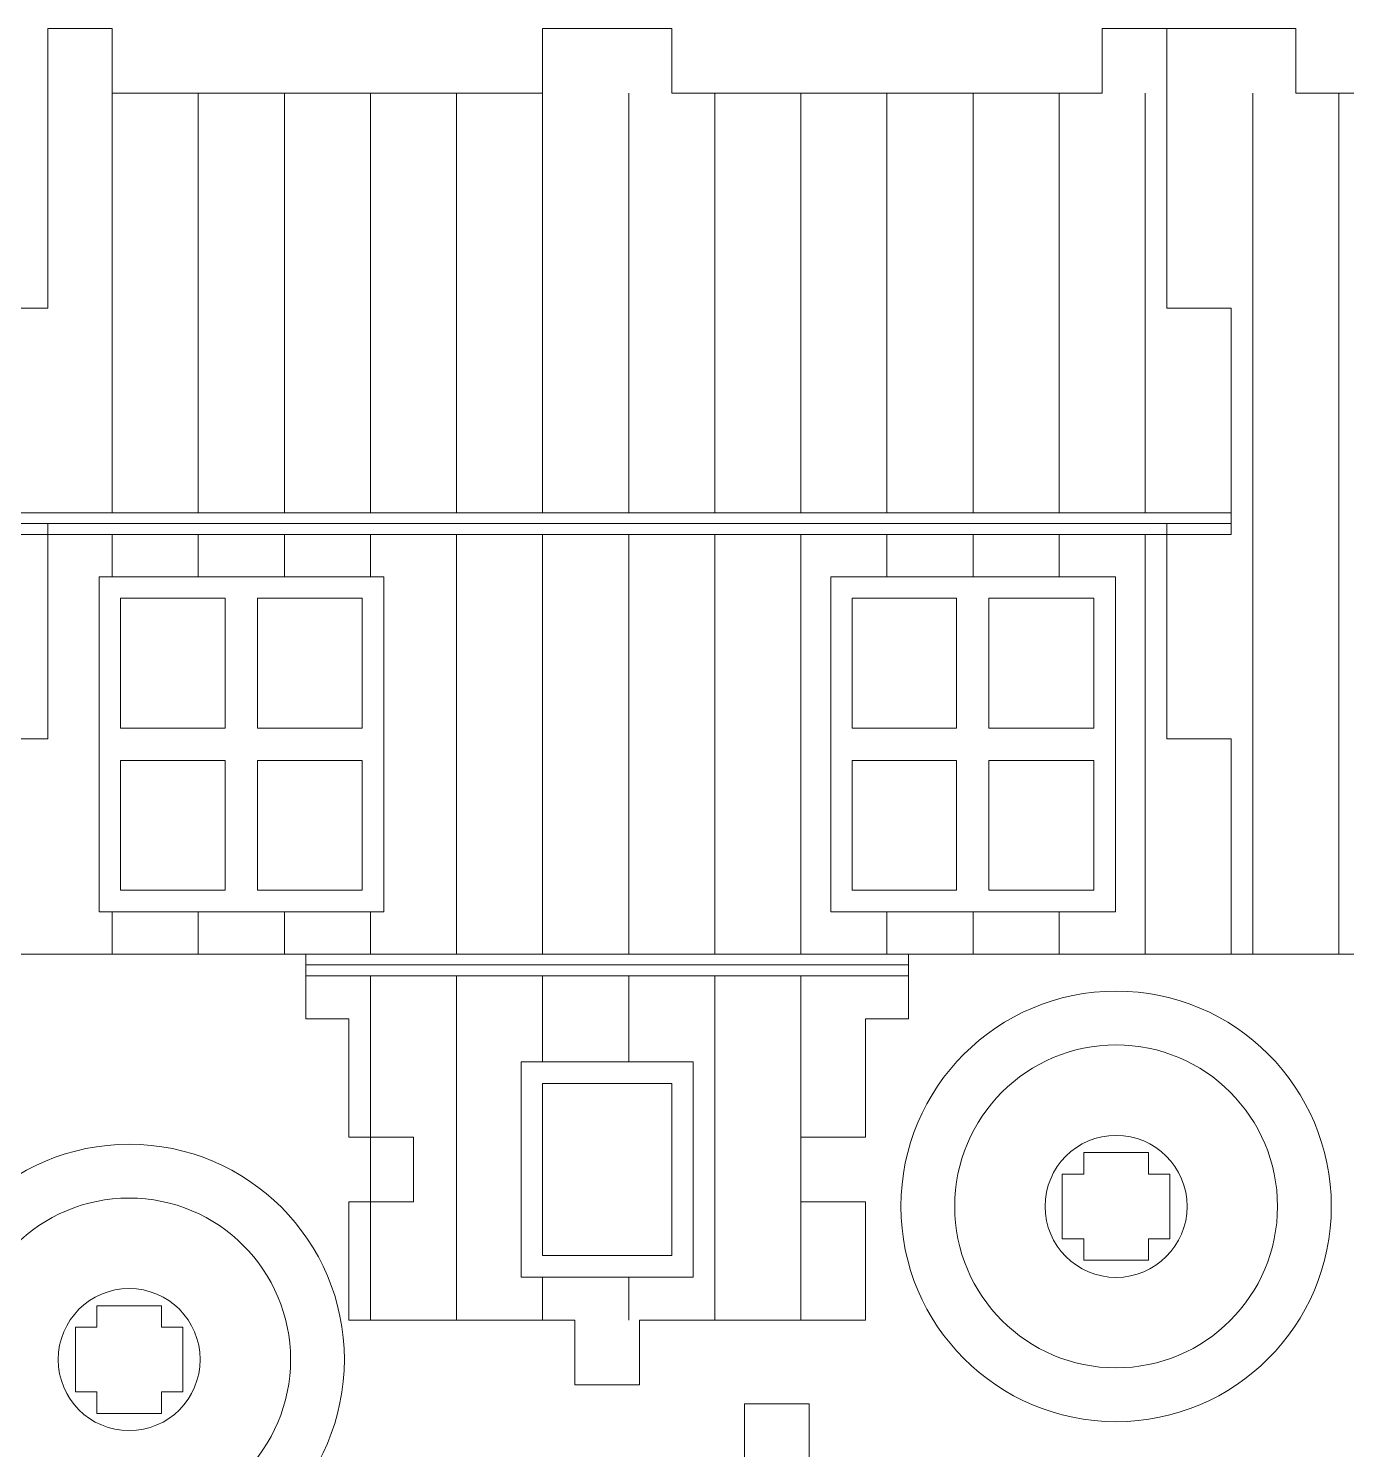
# Model space of a CAD drawing. Header units: millimetres. Extents: x -150 to 142, y -93 to 100.
# Drawn here: x -8.8 to 52.5, y 32 to 98 of the extents above; entities that cross this region are included whole.
import ezdxf

# ---------------------------------------------------------------- set-up
doc = ezdxf.new("R2010")
doc.units = ezdxf.units.MM
doc.header["$MEASUREMENT"] = 0
doc.layers.add('cut', color=7, linetype='Continuous')
doc.layers.add('cut light', color=7, linetype='Continuous')

msp = doc.modelspace()

# ---------------------------------------------------------------- linework, layer by layer
at = {"layer": 'cut', "lineweight": 0}
for centre in [(41.771, 43.3089), (-4.0901, 36.195)]:
    msp.add_ellipse(centre, major_axis=(0, 10), ratio=1, dxfattribs=at)
for points, knots in [([(19.624, 38.0239), (19.624, 38.0239), (19.624, 35.0239), (19.624, 35.0239), (19.624, 35.0239), (19.624, 35.0239), (16.624, 35.0239), (16.624, 35.0239), (16.624, 35.0239), (16.624, 35.0239), (16.624, 38.0239), (16.624, 38.0239), (16.624, 38.0239), (16.624, 38.0239), (6.1241, 38.0239), (6.1241, 38.0239), (6.1241, 38.0239), (6.1241, 38.0239), (6.1241, 43.5238), (6.1241, 43.5238), (6.1241, 43.5238), (6.1241, 43.5238), (9.1241, 43.5238), (9.1241, 43.5238), (9.1241, 43.5238), (9.1241, 43.5238), (9.1241, 46.5238), (9.1241, 46.5238), (9.1241, 46.5238), (9.1241, 46.5238), (6.1241, 46.5238), (6.1241, 46.5238), (6.1241, 46.5238), (6.1241, 46.5238), (6.1241, 52.0239), (6.1241, 52.0239), (6.1241, 52.0239), (6.1241, 52.0239), (4.1241, 52.0239), (4.1241, 52.0239), (4.1241, 52.0239), (4.1241, 52.0239), (4.1241, 55.0239), (4.1241, 55.0239), (4.1241, 55.0239), (4.1241, 55.0239), (-10.8759, 55.0239), (-10.8759, 55.0239), (-10.8759, 55.0239), (-10.8759, 55.0239), (-10.8759, 65.0239), (-10.8759, 65.0239), (-10.8759, 65.0239), (-10.8759, 65.0239), (-7.8759, 65.0239), (-7.8759, 65.0239), (-7.8759, 65.0239), (-7.8759, 65.0239), (-7.8759, 75.0239), (-7.8759, 75.0239), (-7.8759, 75.0239), (-7.8759, 75.0239), (-10.8759, 75.0239), (-10.8759, 75.0239), (-10.8759, 75.0239), (-10.8759, 75.0239), (-10.8759, 85.0239), (-10.8759, 85.0239), (-10.8759, 85.0239), (-10.8759, 85.0239), (-7.8759, 85.0239), (-7.8759, 85.0239), (-7.8759, 85.0239), (-7.8759, 85.0239), (-7.8759, 95.0239), (-7.8759, 95.0239), (-7.8759, 95.0239), (-7.8759, 95.0239), (-7.8759, 95.0239), (-7.8759, 95.0239), (-7.8759, 95.0239), (-7.8759, 95.0239), (-7.8759, 98.0239), (-7.8759, 98.0239), (-7.8759, 98.0239), (-7.8759, 98.0239), (-4.8759, 98.0239), (-4.8759, 98.0239), (-4.8759, 98.0239), (-4.8759, 98.0239), (-4.8759, 95.0239), (-4.8759, 95.0239), (-4.8759, 95.0239), (-4.8759, 95.0239), (-1.8759, 95.0239), (-1.8759, 95.0239), (-1.8759, 95.0239), (-1.8759, 95.0239), (15.1241, 95.0239), (15.1241, 95.0239), (15.1241, 95.0239), (15.1241, 95.0239), (15.1241, 98.0239), (15.1241, 98.0239), (15.1241, 98.0239), (15.1241, 98.0239), (21.1241, 98.0239), (21.1241, 98.0239), (21.1241, 98.0239), (21.1241, 98.0239), (21.1241, 95.0239), (21.1241, 95.0239), (21.1241, 95.0239), (21.1241, 95.0239), (38.1241, 95.0239), (38.1241, 95.0239), (38.1241, 95.0239), (38.1241, 95.0239), (41.1241, 95.0239), (41.1241, 95.0239), (41.1241, 95.0239), (41.1241, 95.0239), (41.1241, 98.0239), (41.1241, 98.0239), (41.1241, 98.0239), (41.1241, 98.0239), (44.1241, 98.0239), (44.1241, 98.0239), (44.1241, 98.0239), (44.1241, 98.0239), (44.1241, 95.0239), (44.1241, 95.0239), (44.1241, 95.0239), (44.1241, 95.0239), (44.1241, 95.0239), (44.1241, 95.0239), (44.1241, 95.0239), (44.1241, 95.0239), (44.1241, 85.0239), (44.1241, 85.0239), (44.1241, 85.0239), (44.1241, 85.0239), (47.1241, 85.0239), (47.1241, 85.0239), (47.1241, 85.0239), (47.1241, 85.0239), (47.1241, 75.0239), (47.1241, 75.0239), (47.1241, 75.0239), (47.1241, 75.0239), (44.1241, 75.0239), (44.1241, 75.0239), (44.1241, 75.0239), (44.1241, 75.0239), (44.1241, 65.0239), (44.1241, 65.0239), (44.1241, 65.0239), (44.1241, 65.0239), (47.1241, 65.0239), (47.1241, 65.0239), (47.1241, 65.0239), (47.1241, 65.0239), (47.1241, 55.0239), (47.1241, 55.0239), (47.1241, 55.0239), (47.1241, 55.0239), (32.1241, 55.0239), (32.1241, 55.0239), (32.1241, 55.0239), (32.1241, 55.0239), (32.1241, 52.0239), (32.1241, 52.0239), (32.1241, 52.0239), (32.1241, 52.0239), (30.1241, 52.0239), (30.1241, 52.0239), (30.1241, 52.0239), (30.1241, 52.0239), (30.1241, 46.5238), (30.1241, 46.5238), (30.1241, 46.5238), (30.1241, 46.5238), (27.1241, 46.5238), (27.1241, 46.5238), (27.1241, 46.5238), (27.1241, 46.5238), (27.1241, 43.5238), (27.1241, 43.5238), (27.1241, 43.5238), (27.1241, 43.5238), (30.1241, 43.5238), (30.1241, 43.5238), (30.1241, 43.5238), (30.1241, 43.5238), (30.1241, 38.0239), (30.1241, 38.0239), (30.1241, 38.0239), (30.1241, 38.0239), (19.624, 38.0239), (19.624, 38.0239)], [0, 0, 0, 0, 0.0196078, 0.0196078, 0.0196078, 0.0196078, 0.0392157, 0.0392157, 0.0392157, 0.0392157, 0.0588235, 0.0588235, 0.0588235, 0.0588235, 0.0784314, 0.0784314, 0.0784314, 0.0784314, 0.0980392, 0.0980392, 0.0980392, 0.0980392, 0.1176471, 0.1176471, 0.1176471, 0.1176471, 0.1372549, 0.1372549, 0.1372549, 0.1372549, 0.1568627, 0.1568627, 0.1568627, 0.1568627, 0.1764706, 0.1764706, 0.1764706, 0.1764706, 0.1960784, 0.1960784, 0.1960784, 0.1960784, 0.2156863, 0.2156863, 0.2156863, 0.2156863, 0.2352941, 0.2352941, 0.2352941, 0.2352941, 0.254902, 0.254902, 0.254902, 0.254902, 0.2745098, 0.2745098, 0.2745098, 0.2745098, 0.2941176, 0.2941176, 0.2941176, 0.2941176, 0.3137255, 0.3137255, 0.3137255, 0.3137255, 0.3333333, 0.3333333, 0.3333333, 0.3333333, 0.3529412, 0.3529412, 0.3529412, 0.3529412, 0.372549, 0.372549, 0.372549, 0.372549, 0.3921569, 0.3921569, 0.3921569, 0.3921569, 0.4117647, 0.4117647, 0.4117647, 0.4117647, 0.4313725, 0.4313725, 0.4313725, 0.4313725, 0.4509804, 0.4509804, 0.4509804, 0.4509804, 0.4705882, 0.4705882, 0.4705882, 0.4705882, 0.4901961, 0.4901961, 0.4901961, 0.4901961, 0.5098039, 0.5098039, 0.5098039, 0.5098039, 0.5294118, 0.5294118, 0.5294118, 0.5294118, 0.5490196, 0.5490196, 0.5490196, 0.5490196, 0.5686275, 0.5686275, 0.5686275, 0.5686275, 0.5882353, 0.5882353, 0.5882353, 0.5882353, 0.6078431, 0.6078431, 0.6078431, 0.6078431, 0.627451, 0.627451, 0.627451, 0.627451, 0.6470588, 0.6470588, 0.6470588, 0.6470588, 0.6666667, 0.6666667, 0.6666667, 0.6666667, 0.6862745, 0.6862745, 0.6862745, 0.6862745, 0.7058824, 0.7058824, 0.7058824, 0.7058824, 0.7254902, 0.7254902, 0.7254902, 0.7254902, 0.745098, 0.745098, 0.745098, 0.745098, 0.7647059, 0.7647059, 0.7647059, 0.7647059, 0.7843137, 0.7843137, 0.7843137, 0.7843137, 0.8039216, 0.8039216, 0.8039216, 0.8039216, 0.8235294, 0.8235294, 0.8235294, 0.8235294, 0.8431373, 0.8431373, 0.8431373, 0.8431373, 0.8627451, 0.8627451, 0.8627451, 0.8627451, 0.8823529, 0.8823529, 0.8823529, 0.8823529, 0.9019608, 0.9019608, 0.9019608, 0.9019608, 0.9215686, 0.9215686, 0.9215686, 0.9215686, 0.9411765, 0.9411765, 0.9411765, 0.9411765, 0.9607843, 0.9607843, 0.9607843, 0.9607843, 1, 1, 1, 1]), ([(44.1241, 95.0239), (44.1241, 95.0239), (44.1241, 98.0239), (44.1241, 98.0239), (44.1241, 98.0239), (44.1241, 98.0239), (50.1241, 98.0239), (50.1241, 98.0239), (50.1241, 98.0239), (50.1241, 98.0239), (50.1241, 95.0239), (50.1241, 95.0239), (50.1241, 95.0239), (50.1241, 95.0239), (78.1241, 95.0239), (78.1241, 95.0239), (78.1241, 95.0239), (78.1241, 95.0239), (78.1241, 98.0239), (78.1241, 98.0239), (78.1241, 98.0239), (78.1241, 98.0239), (84.1241, 98.0239), (84.1241, 98.0239), (84.1241, 98.0239), (84.1241, 98.0239), (84.1241, 95.0239), (84.1241, 95.0239), (84.1241, 95.0239), (84.1241, 95.0239), (84.1241, 85.0239), (84.1241, 85.0239), (84.1241, 85.0239), (84.1241, 85.0239), (81.1241, 85.0239), (81.1241, 85.0239), (81.1241, 85.0239), (81.1241, 85.0239), (81.1241, 75.0239), (81.1241, 75.0239), (81.1241, 75.0239), (81.1241, 75.0239), (84.1241, 75.0239), (84.1241, 75.0239), (84.1241, 75.0239), (84.1241, 75.0239), (84.1241, 65.0239), (84.1241, 65.0239), (84.1241, 65.0239), (84.1241, 65.0239), (81.1241, 65.0239), (81.1241, 65.0239), (81.1241, 65.0239), (81.1241, 65.0239), (81.1241, 55.0239), (81.1241, 55.0239), (81.1241, 55.0239), (81.1241, 55.0239), (47.1241, 55.0239), (47.1241, 55.0239), (47.1241, 55.0239), (47.1241, 55.0239), (47.1241, 65.0239), (47.1241, 65.0239), (47.1241, 65.0239), (47.1241, 65.0239), (44.1241, 65.0239), (44.1241, 65.0239), (44.1241, 65.0239), (44.1241, 65.0239), (44.1241, 75.0239), (44.1241, 75.0239), (44.1241, 75.0239), (44.1241, 75.0239), (47.1241, 75.0239), (47.1241, 75.0239), (47.1241, 75.0239), (47.1241, 75.0239), (47.1241, 85.0239), (47.1241, 85.0239), (47.1241, 85.0239), (47.1241, 85.0239), (44.1241, 85.0239), (44.1241, 85.0239), (44.1241, 85.0239), (44.1241, 85.0239), (44.1241, 95.0239), (44.1241, 95.0239)], [0, 0, 0, 0, 0.0434783, 0.0434783, 0.0434783, 0.0434783, 0.0869565, 0.0869565, 0.0869565, 0.0869565, 0.1304348, 0.1304348, 0.1304348, 0.1304348, 0.173913, 0.173913, 0.173913, 0.173913, 0.2173913, 0.2173913, 0.2173913, 0.2173913, 0.2608696, 0.2608696, 0.2608696, 0.2608696, 0.3043478, 0.3043478, 0.3043478, 0.3043478, 0.3478261, 0.3478261, 0.3478261, 0.3478261, 0.3913043, 0.3913043, 0.3913043, 0.3913043, 0.4347826, 0.4347826, 0.4347826, 0.4347826, 0.4782609, 0.4782609, 0.4782609, 0.4782609, 0.5217391, 0.5217391, 0.5217391, 0.5217391, 0.5652174, 0.5652174, 0.5652174, 0.5652174, 0.6086957, 0.6086957, 0.6086957, 0.6086957, 0.6521739, 0.6521739, 0.6521739, 0.6521739, 0.6956522, 0.6956522, 0.6956522, 0.6956522, 0.7391304, 0.7391304, 0.7391304, 0.7391304, 0.7826087, 0.7826087, 0.7826087, 0.7826087, 0.826087, 0.826087, 0.826087, 0.826087, 0.8695652, 0.8695652, 0.8695652, 0.8695652, 0.9130435, 0.9130435, 0.9130435, 0.9130435, 1, 1, 1, 1]), ([(-4.4904, 65.5239), (-4.4904, 65.5239), (-4.4904, 71.5524), (-4.4904, 71.5524), (-4.4904, 71.5524), (-4.4904, 71.5524), (0.3741, 71.5524), (0.3741, 71.5524), (0.3741, 71.5524), (0.3741, 71.5524), (0.3741, 65.5239), (0.3741, 65.5239), (0.3741, 65.5239), (0.3741, 65.5239), (-4.4904, 65.5239), (-4.4904, 65.5239)], [0, 0, 0, 0, 0.2, 0.2, 0.2, 0.2, 0.4, 0.4, 0.4, 0.4, 0.6, 0.6, 0.6, 0.6, 1, 1, 1, 1]), ([(1.8741, 65.5239), (1.8741, 65.5239), (1.8741, 71.5524), (1.8741, 71.5524), (1.8741, 71.5524), (1.8741, 71.5524), (6.7386, 71.5524), (6.7386, 71.5524), (6.7386, 71.5524), (6.7386, 71.5524), (6.7386, 65.5239), (6.7386, 65.5239), (6.7386, 65.5239), (6.7386, 65.5239), (1.8741, 65.5239), (1.8741, 65.5239)], [0, 0, 0, 0, 0.2, 0.2, 0.2, 0.2, 0.4, 0.4, 0.4, 0.4, 0.6, 0.6, 0.6, 0.6, 1, 1, 1, 1]), ([(29.5096, 65.5239), (29.5096, 65.5239), (29.5096, 71.5524), (29.5096, 71.5524), (29.5096, 71.5524), (29.5096, 71.5524), (34.3601, 71.5524), (34.3601, 71.5524), (34.3601, 71.5524), (34.3601, 71.5524), (34.3601, 65.5239), (34.3601, 65.5239), (34.3601, 65.5239), (34.3601, 65.5239), (29.5096, 65.5239), (29.5096, 65.5239)], [0, 0, 0, 0, 0.2, 0.2, 0.2, 0.2, 0.4, 0.4, 0.4, 0.4, 0.6, 0.6, 0.6, 0.6, 1, 1, 1, 1]), ([(35.8601, 65.5239), (35.8601, 65.5239), (35.8601, 71.5524), (35.8601, 71.5524), (35.8601, 71.5524), (35.8601, 71.5524), (40.7386, 71.5524), (40.7386, 71.5524), (40.7386, 71.5524), (40.7386, 71.5524), (40.7386, 65.5239), (40.7386, 65.5239), (40.7386, 65.5239), (40.7386, 65.5239), (35.8601, 65.5239), (35.8601, 65.5239)], [0, 0, 0, 0, 0.2, 0.2, 0.2, 0.2, 0.4, 0.4, 0.4, 0.4, 0.6, 0.6, 0.6, 0.6, 1, 1, 1, 1]), ([(0.3741, 57.9954), (0.3741, 57.9954), (-4.4904, 57.9954), (-4.4904, 57.9954), (-4.4904, 57.9954), (-4.4904, 57.9954), (-4.4904, 64.0239), (-4.4904, 64.0239), (-4.4904, 64.0239), (-4.4904, 64.0239), (0.3741, 64.0239), (0.3741, 64.0239), (0.3741, 64.0239), (0.3741, 64.0239), (0.3741, 57.9954), (0.3741, 57.9954)], [0, 0, 0, 0, 0.2, 0.2, 0.2, 0.2, 0.4, 0.4, 0.4, 0.4, 0.6, 0.6, 0.6, 0.6, 1, 1, 1, 1]), ([(6.7386, 57.9954), (6.7386, 57.9954), (1.8741, 57.9954), (1.8741, 57.9954), (1.8741, 57.9954), (1.8741, 57.9954), (1.8741, 64.0239), (1.8741, 64.0239), (1.8741, 64.0239), (1.8741, 64.0239), (6.7386, 64.0239), (6.7386, 64.0239), (6.7386, 64.0239), (6.7386, 64.0239), (6.7386, 57.9954), (6.7386, 57.9954)], [0, 0, 0, 0, 0.2, 0.2, 0.2, 0.2, 0.4, 0.4, 0.4, 0.4, 0.6, 0.6, 0.6, 0.6, 1, 1, 1, 1]), ([(34.3601, 57.9954), (34.3601, 57.9954), (29.5096, 57.9954), (29.5096, 57.9954), (29.5096, 57.9954), (29.5096, 57.9954), (29.5096, 64.0239), (29.5096, 64.0239), (29.5096, 64.0239), (29.5096, 64.0239), (34.3601, 64.0239), (34.3601, 64.0239), (34.3601, 64.0239), (34.3601, 64.0239), (34.3601, 57.9954), (34.3601, 57.9954)], [0, 0, 0, 0, 0.2, 0.2, 0.2, 0.2, 0.4, 0.4, 0.4, 0.4, 0.6, 0.6, 0.6, 0.6, 1, 1, 1, 1]), ([(40.7386, 57.9954), (40.7386, 57.9954), (35.8601, 57.9954), (35.8601, 57.9954), (35.8601, 57.9954), (35.8601, 57.9954), (35.8601, 64.0239), (35.8601, 64.0239), (35.8601, 64.0239), (35.8601, 64.0239), (40.7386, 64.0239), (40.7386, 64.0239), (40.7386, 64.0239), (40.7386, 64.0239), (40.7386, 57.9954), (40.7386, 57.9954)], [0, 0, 0, 0, 0.2, 0.2, 0.2, 0.2, 0.4, 0.4, 0.4, 0.4, 0.6, 0.6, 0.6, 0.6, 1, 1, 1, 1]), ([(21.1241, 41.0238), (21.1241, 41.0238), (15.1242, 41.0238), (15.1242, 41.0238), (15.1242, 41.0238), (15.1242, 41.0238), (15.1242, 49.0238), (15.1242, 49.0238), (15.1242, 49.0238), (15.1242, 49.0238), (21.1241, 49.0238), (21.1241, 49.0238), (21.1241, 49.0238), (21.1241, 49.0238), (21.1241, 41.0238), (21.1241, 41.0238)], [0, 0, 0, 0, 0.2, 0.2, 0.2, 0.2, 0.4, 0.4, 0.4, 0.4, 0.6, 0.6, 0.6, 0.6, 1, 1, 1, 1]), ([(40.271, 45.8089), (40.271, 45.8089), (43.271, 45.8089), (43.271, 45.8089), (43.271, 45.8089), (43.271, 45.8089), (43.271, 44.8089), (43.271, 44.8089), (43.271, 44.8089), (43.271, 44.8089), (44.271, 44.8089), (44.271, 44.8089), (44.271, 44.8089), (44.271, 44.8089), (44.271, 41.8089), (44.271, 41.8089), (44.271, 41.8089), (44.271, 41.8089), (43.271, 41.8089), (43.271, 41.8089), (43.271, 41.8089), (43.271, 41.8089), (43.271, 40.8089), (43.271, 40.8089), (43.271, 40.8089), (43.271, 40.8089), (40.271, 40.8089), (40.271, 40.8089), (40.271, 40.8089), (40.271, 40.8089), (40.271, 41.8089), (40.271, 41.8089), (40.271, 41.8089), (40.271, 41.8089), (39.271, 41.8089), (39.271, 41.8089), (39.271, 41.8089), (39.271, 41.8089), (39.271, 44.8089), (39.271, 44.8089), (39.271, 44.8089), (39.271, 44.8089), (40.271, 44.8089), (40.271, 44.8089), (40.271, 44.8089), (40.271, 44.8089), (40.271, 45.8089), (40.271, 45.8089)], [0, 0, 0, 0, 0.0769231, 0.0769231, 0.0769231, 0.0769231, 0.1538462, 0.1538462, 0.1538462, 0.1538462, 0.2307692, 0.2307692, 0.2307692, 0.2307692, 0.3076923, 0.3076923, 0.3076923, 0.3076923, 0.3846154, 0.3846154, 0.3846154, 0.3846154, 0.4615385, 0.4615385, 0.4615385, 0.4615385, 0.5384615, 0.5384615, 0.5384615, 0.5384615, 0.6153846, 0.6153846, 0.6153846, 0.6153846, 0.6923077, 0.6923077, 0.6923077, 0.6923077, 0.7692308, 0.7692308, 0.7692308, 0.7692308, 0.8461538, 0.8461538, 0.8461538, 0.8461538, 1, 1, 1, 1]), ([(-5.5901, 38.695), (-5.5901, 38.695), (-2.5901, 38.695), (-2.5901, 38.695), (-2.5901, 38.695), (-2.5901, 38.695), (-2.5901, 37.695), (-2.5901, 37.695), (-2.5901, 37.695), (-2.5901, 37.695), (-1.5901, 37.695), (-1.5901, 37.695), (-1.5901, 37.695), (-1.5901, 37.695), (-1.5901, 34.695), (-1.5901, 34.695), (-1.5901, 34.695), (-1.5901, 34.695), (-2.5901, 34.695), (-2.5901, 34.695), (-2.5901, 34.695), (-2.5901, 34.695), (-2.5901, 33.695), (-2.5901, 33.695), (-2.5901, 33.695), (-2.5901, 33.695), (-5.5901, 33.695), (-5.5901, 33.695), (-5.5901, 33.695), (-5.5901, 33.695), (-5.5901, 34.695), (-5.5901, 34.695), (-5.5901, 34.695), (-5.5901, 34.695), (-6.5901, 34.695), (-6.5901, 34.695), (-6.5901, 34.695), (-6.5901, 34.695), (-6.5901, 37.695), (-6.5901, 37.695), (-6.5901, 37.695), (-6.5901, 37.695), (-5.5901, 37.695), (-5.5901, 37.695), (-5.5901, 37.695), (-5.5901, 37.695), (-5.5901, 38.695), (-5.5901, 38.695)], [0, 0, 0, 0, 0.0769231, 0.0769231, 0.0769231, 0.0769231, 0.1538462, 0.1538462, 0.1538462, 0.1538462, 0.2307692, 0.2307692, 0.2307692, 0.2307692, 0.3076923, 0.3076923, 0.3076923, 0.3076923, 0.3846154, 0.3846154, 0.3846154, 0.3846154, 0.4615385, 0.4615385, 0.4615385, 0.4615385, 0.5384615, 0.5384615, 0.5384615, 0.5384615, 0.6153846, 0.6153846, 0.6153846, 0.6153846, 0.6923077, 0.6923077, 0.6923077, 0.6923077, 0.7692308, 0.7692308, 0.7692308, 0.7692308, 0.8461538, 0.8461538, 0.8461538, 0.8461538, 1, 1, 1, 1]), ([(24.5105, 34.1305), (24.5105, 34.1305), (27.5105, 34.1305), (27.5105, 34.1305), (27.5105, 34.1305), (27.5105, 34.1305), (27.5105, 31.1305), (27.5105, 31.1305), (27.5105, 31.1305), (27.5105, 31.1305), (43.0105, 31.1305), (43.0105, 31.1305), (43.0105, 31.1305), (43.0105, 31.1305), (43.0105, 25.6306), (43.0105, 25.6306), (43.0105, 25.6306), (43.0105, 25.6306), (46.0105, 25.6306), (46.0105, 25.6306), (46.0105, 25.6306), (46.0105, 25.6306), (46.0105, 22.6306), (46.0105, 22.6306), (46.0105, 22.6306), (46.0105, 22.6306), (43.0105, 22.6306), (43.0105, 22.6306), (43.0105, 22.6306), (43.0105, 22.6306), (43.0105, 17.1305), (43.0105, 17.1305), (43.0105, 17.1305), (43.0105, 17.1305), (9.0105, 17.1305), (9.0105, 17.1305), (9.0105, 17.1305), (9.0105, 17.1305), (9.0105, 22.6306), (9.0105, 22.6306), (9.0105, 22.6306), (9.0105, 22.6306), (6.0105, 22.6306), (6.0105, 22.6306), (6.0105, 22.6306), (6.0105, 22.6306), (6.0105, 25.6306), (6.0105, 25.6306), (6.0105, 25.6306), (6.0105, 25.6306), (9.0105, 25.6306), (9.0105, 25.6306), (9.0105, 25.6306), (9.0105, 25.6306), (9.0105, 31.1305), (9.0105, 31.1305), (9.0105, 31.1305), (9.0105, 31.1305), (24.5105, 31.1305), (24.5105, 31.1305), (24.5105, 31.1305), (24.5105, 31.1305), (24.5105, 34.1305), (24.5105, 34.1305)], [0, 0, 0, 0, 0.0588235, 0.0588235, 0.0588235, 0.0588235, 0.1176471, 0.1176471, 0.1176471, 0.1176471, 0.1764706, 0.1764706, 0.1764706, 0.1764706, 0.2352941, 0.2352941, 0.2352941, 0.2352941, 0.2941176, 0.2941176, 0.2941176, 0.2941176, 0.3529412, 0.3529412, 0.3529412, 0.3529412, 0.4117647, 0.4117647, 0.4117647, 0.4117647, 0.4705882, 0.4705882, 0.4705882, 0.4705882, 0.5294118, 0.5294118, 0.5294118, 0.5294118, 0.5882353, 0.5882353, 0.5882353, 0.5882353, 0.6470588, 0.6470588, 0.6470588, 0.6470588, 0.7058824, 0.7058824, 0.7058824, 0.7058824, 0.7647059, 0.7647059, 0.7647059, 0.7647059, 0.8235294, 0.8235294, 0.8235294, 0.8235294, 0.8823529, 0.8823529, 0.8823529, 0.8823529, 1, 1, 1, 1])]:
    msp.add_open_spline(points, degree=3, knots=knots, dxfattribs=at)
at = {"layer": 'cut light', "color": 5, "lineweight": 0}
for centre, major_axis in [((41.771, 43.3089), (0, 7.5)), ((41.771, 43.3089), (0, 3.2999)), ((-4.0901, 36.195), (0, 7.5)), ((-4.0901, 36.195), (0, 3.2999))]:
    msp.add_ellipse(centre, major_axis=major_axis, ratio=1, dxfattribs=at)
for points in [[(-4.8759, 75.5239), (-4.8759, 75.5239), (-4.8759, 95.0239), (-4.8759, 95.0239)], [(-0.8759, 75.5239), (-0.8759, 75.5239), (-0.8759, 95.0239), (-0.8759, 95.0239)], [(3.1241, 75.5239), (3.1241, 75.5239), (3.1241, 95.0239), (3.1241, 95.0239)], [(7.1241, 75.5239), (7.1241, 75.5239), (7.1241, 95.0239), (7.1241, 95.0239)], [(11.1241, 75.5239), (11.1241, 75.5239), (11.1241, 95.0239), (11.1241, 95.0239)], [(15.1241, 75.5239), (15.1241, 75.5239), (15.1241, 95.0239), (15.1241, 95.0239)], [(19.1241, 75.5239), (19.1241, 75.5239), (19.1241, 95.0239), (19.1241, 95.0239)], [(23.1241, 75.5239), (23.1241, 75.5239), (23.1241, 95.0239), (23.1241, 95.0239)], [(27.1241, 75.5239), (27.1241, 75.5239), (27.1241, 95.0239), (27.1241, 95.0239)], [(31.1241, 75.5239), (31.1241, 75.5239), (31.1241, 95.0239), (31.1241, 95.0239)], [(35.1241, 75.5239), (35.1241, 75.5239), (35.1241, 95.0239), (35.1241, 95.0239)], [(39.1241, 75.5239), (39.1241, 75.5239), (39.1241, 95.0239), (39.1241, 95.0239)], [(43.1241, 75.5239), (43.1241, 75.5239), (43.1241, 95.0239), (43.1241, 95.0239)], [(48.1241, 55.0239), (48.1241, 55.0239), (48.1241, 95.0239), (48.1241, 95.0239)], [(52.1241, 55.0239), (52.1241, 55.0239), (52.1241, 95.0239), (52.1241, 95.0239)], [(47.1241, 75.0239), (47.1241, 75.0239), (-10.8759, 75.0239), (-10.8759, 75.0239)], [(-4.8759, 72.5527), (-4.8759, 72.5527), (-4.8759, 74.5239), (-4.8759, 74.5239)], [(-0.8759, 72.5527), (-0.8759, 72.5527), (-0.8759, 74.5239), (-0.8759, 74.5239)], [(3.1241, 72.5527), (3.1241, 72.5527), (3.1241, 74.5239), (3.1241, 74.5239)], [(7.1241, 72.5527), (7.1241, 72.5527), (7.1241, 74.5239), (7.1241, 74.5239)], [(11.1241, 55.0239), (11.1241, 55.0239), (11.1241, 74.5239), (11.1241, 74.5239)], [(15.1241, 55.0239), (15.1241, 55.0239), (15.1241, 74.5239), (15.1241, 74.5239)], [(19.1241, 55.0239), (19.1241, 55.0239), (19.1241, 74.5239), (19.1241, 74.5239)], [(23.1241, 55.0239), (23.1241, 55.0239), (23.1241, 74.5239), (23.1241, 74.5239)], [(27.1241, 55.0239), (27.1241, 55.0239), (27.1241, 74.5239), (27.1241, 74.5239)], [(31.1241, 72.5527), (31.1241, 72.5527), (31.1241, 74.5239), (31.1241, 74.5239)], [(35.1241, 72.5527), (35.1241, 72.5527), (35.1241, 74.5239), (35.1241, 74.5239)], [(39.1241, 72.5527), (39.1241, 72.5527), (39.1241, 74.5239), (39.1241, 74.5239)], [(43.1241, 55.0239), (43.1241, 55.0239), (43.1241, 74.5239), (43.1241, 74.5239)], [(-4.8759, 55.0239), (-4.8759, 55.0239), (-4.8759, 56.9952), (-4.8759, 56.9952)], [(-0.8759, 55.0239), (-0.8759, 55.0239), (-0.8759, 56.9952), (-0.8759, 56.9952)], [(3.1241, 55.0239), (3.1241, 55.0239), (3.1241, 56.9952), (3.1241, 56.9952)], [(7.1241, 55.0239), (7.1241, 55.0239), (7.1241, 56.9952), (7.1241, 56.9952)], [(31.1241, 55.0239), (31.1241, 55.0239), (31.1241, 56.9952), (31.1241, 56.9952)], [(35.1241, 55.0239), (35.1241, 55.0239), (35.1241, 56.9952), (35.1241, 56.9952)], [(39.1241, 55.0239), (39.1241, 55.0239), (39.1241, 56.9952), (39.1241, 56.9952)], [(32.1241, 54.5239), (32.1241, 54.5239), (4.1241, 54.5239), (4.1241, 54.5239)], [(7.1241, 38.0239), (7.1241, 38.0239), (7.1241, 54.0239), (7.1241, 54.0239)], [(11.1241, 38.0239), (11.1241, 38.0239), (11.1241, 54.0239), (11.1241, 54.0239)], [(15.1241, 50.0238), (15.1241, 50.0238), (15.1241, 54.0239), (15.1241, 54.0239)], [(19.1241, 50.0238), (19.1241, 50.0238), (19.1241, 54.0239), (19.1241, 54.0239)], [(23.1241, 38.0239), (23.1241, 38.0239), (23.1241, 54.0239), (23.1241, 54.0239)], [(27.1241, 38.0239), (27.1241, 38.0239), (27.1241, 54.0239), (27.1241, 54.0239)], [(15.1241, 38.0239), (15.1241, 38.0239), (15.1241, 40.0238), (15.1241, 40.0238)], [(19.1241, 38.0239), (19.1241, 38.0239), (19.1241, 40.0238), (19.1241, 40.0238)]]:
    msp.add_open_spline(points, degree=3, dxfattribs=at)
for points, knots in [([(47.1241, 74.5239), (45.7908, 74.5239), (44.4574, 74.5239), (43.1241, 74.5239), (43.1241, 74.5239), (43.1241, 74.5239), (43.0728, 74.5239), (43.0728, 74.5239), (43.0728, 74.5239), (41.7566, 74.5239), (40.4403, 74.5239), (39.1241, 74.5239), (39.1241, 74.5239), (39.1241, 74.5239), (39.0728, 74.5239), (39.0728, 74.5239), (39.0728, 74.5239), (37.7566, 74.5239), (36.4403, 74.5239), (35.1241, 74.5239), (35.1241, 74.5239), (35.1241, 74.5239), (35.0728, 74.5239), (35.0728, 74.5239), (35.0728, 74.5239), (33.7566, 74.5239), (32.4403, 74.5239), (31.1241, 74.5239), (31.1241, 74.5239), (31.1241, 74.5239), (31.0728, 74.5239), (31.0728, 74.5239), (31.0728, 74.5239), (29.7566, 74.5239), (28.4403, 74.5239), (27.1241, 74.5239), (27.1241, 74.5239), (27.1241, 74.5239), (27.0728, 74.5239), (27.0728, 74.5239), (27.0728, 74.5239), (25.7566, 74.5239), (24.4403, 74.5239), (23.1241, 74.5239), (23.1241, 74.5239), (23.1241, 74.5239), (23.0728, 74.5239), (23.0728, 74.5239), (23.0728, 74.5239), (21.7566, 74.5239), (20.4403, 74.5239), (19.1241, 74.5239), (19.1241, 74.5239), (19.1241, 74.5239), (19.0728, 74.5239), (19.0728, 74.5239), (19.0728, 74.5239), (17.7566, 74.5239), (16.4403, 74.5239), (15.1241, 74.5239), (15.1241, 74.5239), (15.1241, 74.5239), (15.0728, 74.5239), (15.0728, 74.5239), (15.0728, 74.5239), (13.7566, 74.5239), (12.4403, 74.5239), (11.1241, 74.5239), (11.1241, 74.5239), (11.1241, 74.5239), (11.0728, 74.5239), (11.0728, 74.5239), (11.0728, 74.5239), (9.7566, 74.5239), (8.4403, 74.5239), (7.1241, 74.5239), (7.1241, 74.5239), (7.1241, 74.5239), (7.0728, 74.5239), (7.0728, 74.5239), (7.0728, 74.5239), (5.7566, 74.5239), (4.4403, 74.5239), (3.1241, 74.5239), (3.1241, 74.5239), (3.1241, 74.5239), (3.0728, 74.5239), (3.0728, 74.5239), (3.0728, 74.5239), (1.7566, 74.5239), (0.4403, 74.5239), (-0.8759, 74.5239), (-0.8759, 74.5239), (-0.8759, 74.5239), (-0.9272, 74.5239), (-0.9272, 74.5239), (-0.9272, 74.5239), (-2.2434, 74.5239), (-3.5597, 74.5239), (-4.8759, 74.5239), (-4.8759, 74.5239), (-4.8759, 74.5239), (-4.9272, 74.5239), (-4.9272, 74.5239), (-4.9272, 74.5239), (-6.2434, 74.5239), (-7.5597, 74.5239), (-8.8759, 74.5239), (-8.8759, 74.5239), (-8.8759, 74.5239), (-10.8759, 74.5239), (-10.8759, 74.5239), (-10.8759, 74.5239), (-10.8759, 74.5239), (-10.8759, 75.5239), (-10.8759, 75.5239), (-10.8759, 75.5239), (-10.8759, 75.5239), (-8.9247, 75.5239), (-8.9247, 75.5239), (-8.9247, 75.5239), (-8.9247, 75.5239), (-8.8759, 75.5239), (-8.8759, 75.5239), (-8.8759, 75.5239), (-7.5588, 75.5239), (-6.2418, 75.5239), (-4.9247, 75.5239), (-4.9247, 75.5239), (-4.9247, 75.5239), (-4.8759, 75.5239), (-4.8759, 75.5239), (-4.8759, 75.5239), (-3.5588, 75.5239), (-2.2418, 75.5239), (-0.9247, 75.5239), (-0.9247, 75.5239), (-0.9247, 75.5239), (-0.8759, 75.5239), (-0.8759, 75.5239), (-0.8759, 75.5239), (0.4412, 75.5239), (1.7582, 75.5239), (3.0753, 75.5239), (3.0753, 75.5239), (3.0753, 75.5239), (3.1241, 75.5239), (3.1241, 75.5239), (3.1241, 75.5239), (4.4412, 75.5239), (5.7582, 75.5239), (7.0753, 75.5239), (7.0753, 75.5239), (7.0753, 75.5239), (7.1241, 75.5239), (7.1241, 75.5239), (7.1241, 75.5239), (8.4412, 75.5239), (9.7582, 75.5239), (11.0753, 75.5239), (11.0753, 75.5239), (11.0753, 75.5239), (11.1241, 75.5239), (11.1241, 75.5239), (11.1241, 75.5239), (12.4412, 75.5239), (13.7582, 75.5239), (15.0753, 75.5239), (15.0753, 75.5239), (15.0753, 75.5239), (15.1241, 75.5239), (15.1241, 75.5239), (15.1241, 75.5239), (16.4412, 75.5239), (17.7582, 75.5239), (19.0753, 75.5239), (19.0753, 75.5239), (19.0753, 75.5239), (19.1241, 75.5239), (19.1241, 75.5239), (19.1241, 75.5239), (20.4412, 75.5239), (21.7582, 75.5239), (23.0753, 75.5239), (23.0753, 75.5239), (23.0753, 75.5239), (23.1241, 75.5239), (23.1241, 75.5239), (23.1241, 75.5239), (24.4412, 75.5239), (25.7582, 75.5239), (27.0753, 75.5239), (27.0753, 75.5239), (27.0753, 75.5239), (27.1241, 75.5239), (27.1241, 75.5239), (27.1241, 75.5239), (28.4412, 75.5239), (29.7582, 75.5239), (31.0753, 75.5239), (31.0753, 75.5239), (31.0753, 75.5239), (31.1241, 75.5239), (31.1241, 75.5239), (31.1241, 75.5239), (32.4412, 75.5239), (33.7582, 75.5239), (35.0753, 75.5239), (35.0753, 75.5239), (35.0753, 75.5239), (35.1241, 75.5239), (35.1241, 75.5239), (35.1241, 75.5239), (36.4412, 75.5239), (37.7582, 75.5239), (39.0753, 75.5239), (39.0753, 75.5239), (39.0753, 75.5239), (39.1241, 75.5239), (39.1241, 75.5239), (39.1241, 75.5239), (40.4412, 75.5239), (41.7582, 75.5239), (43.0753, 75.5239), (43.0753, 75.5239), (43.0753, 75.5239), (43.1241, 75.5239), (43.1241, 75.5239), (43.1241, 75.5239), (44.4574, 75.5239), (45.7908, 75.5239), (47.1241, 75.5239), (47.1241, 75.5239), (47.1241, 75.5239), (47.1241, 74.5239), (47.1241, 74.5239)], [0, 0, 0, 0, 0.0166667, 0.0166667, 0.0166667, 0.0166667, 0.0333333, 0.0333333, 0.0333333, 0.0333333, 0.05, 0.05, 0.05, 0.05, 0.0666667, 0.0666667, 0.0666667, 0.0666667, 0.0833333, 0.0833333, 0.0833333, 0.0833333, 0.1, 0.1, 0.1, 0.1, 0.1166667, 0.1166667, 0.1166667, 0.1166667, 0.1333333, 0.1333333, 0.1333333, 0.1333333, 0.15, 0.15, 0.15, 0.15, 0.1666667, 0.1666667, 0.1666667, 0.1666667, 0.1833333, 0.1833333, 0.1833333, 0.1833333, 0.2, 0.2, 0.2, 0.2, 0.2166667, 0.2166667, 0.2166667, 0.2166667, 0.2333333, 0.2333333, 0.2333333, 0.2333333, 0.25, 0.25, 0.25, 0.25, 0.2666667, 0.2666667, 0.2666667, 0.2666667, 0.2833333, 0.2833333, 0.2833333, 0.2833333, 0.3, 0.3, 0.3, 0.3, 0.3166667, 0.3166667, 0.3166667, 0.3166667, 0.3333333, 0.3333333, 0.3333333, 0.3333333, 0.35, 0.35, 0.35, 0.35, 0.3666667, 0.3666667, 0.3666667, 0.3666667, 0.3833333, 0.3833333, 0.3833333, 0.3833333, 0.4, 0.4, 0.4, 0.4, 0.4166667, 0.4166667, 0.4166667, 0.4166667, 0.4333333, 0.4333333, 0.4333333, 0.4333333, 0.45, 0.45, 0.45, 0.45, 0.4666667, 0.4666667, 0.4666667, 0.4666667, 0.4833333, 0.4833333, 0.4833333, 0.4833333, 0.5, 0.5, 0.5, 0.5, 0.5166667, 0.5166667, 0.5166667, 0.5166667, 0.5333333, 0.5333333, 0.5333333, 0.5333333, 0.55, 0.55, 0.55, 0.55, 0.5666667, 0.5666667, 0.5666667, 0.5666667, 0.5833333, 0.5833333, 0.5833333, 0.5833333, 0.6, 0.6, 0.6, 0.6, 0.6166667, 0.6166667, 0.6166667, 0.6166667, 0.6333333, 0.6333333, 0.6333333, 0.6333333, 0.65, 0.65, 0.65, 0.65, 0.6666667, 0.6666667, 0.6666667, 0.6666667, 0.6833333, 0.6833333, 0.6833333, 0.6833333, 0.7, 0.7, 0.7, 0.7, 0.7166667, 0.7166667, 0.7166667, 0.7166667, 0.7333333, 0.7333333, 0.7333333, 0.7333333, 0.75, 0.75, 0.75, 0.75, 0.7666667, 0.7666667, 0.7666667, 0.7666667, 0.7833333, 0.7833333, 0.7833333, 0.7833333, 0.8, 0.8, 0.8, 0.8, 0.8166667, 0.8166667, 0.8166667, 0.8166667, 0.8333333, 0.8333333, 0.8333333, 0.8333333, 0.85, 0.85, 0.85, 0.85, 0.8666667, 0.8666667, 0.8666667, 0.8666667, 0.8833333, 0.8833333, 0.8833333, 0.8833333, 0.9, 0.9, 0.9, 0.9, 0.9166667, 0.9166667, 0.9166667, 0.9166667, 0.9333333, 0.9333333, 0.9333333, 0.9333333, 0.95, 0.95, 0.95, 0.95, 0.9666667, 0.9666667, 0.9666667, 0.9666667, 1, 1, 1, 1]), ([(7.7387, 56.9952), (7.7387, 56.9952), (7.1241, 56.9952), (7.1241, 56.9952), (7.1241, 56.9952), (7.1241, 56.9952), (7.0342, 56.9952), (7.0342, 56.9952), (7.0342, 56.9952), (5.7308, 56.9952), (4.4275, 56.9952), (3.1241, 56.9952), (3.1241, 56.9952), (3.1241, 56.9952), (3.0342, 56.9952), (3.0342, 56.9952), (3.0342, 56.9952), (1.7308, 56.9952), (0.4275, 56.9952), (-0.8759, 56.9952), (-0.8759, 56.9952), (-0.8759, 56.9952), (-0.9658, 56.9952), (-0.9658, 56.9952), (-0.9658, 56.9952), (-2.2692, 56.9952), (-3.5725, 56.9952), (-4.8759, 56.9952), (-4.8759, 56.9952), (-4.8759, 56.9952), (-4.9658, 56.9952), (-4.9658, 56.9952), (-4.9658, 56.9952), (-4.9658, 56.9952), (-5.4905, 56.9952), (-5.4905, 56.9952), (-5.4905, 56.9952), (-5.4905, 56.9952), (-5.4905, 72.5527), (-5.4905, 72.5527), (-5.4905, 72.5527), (-5.4905, 72.5527), (-4.886, 72.5527), (-4.886, 72.5527), (-4.886, 72.5527), (-4.886, 72.5527), (-4.8759, 72.5527), (-4.8759, 72.5527), (-4.8759, 72.5527), (-3.5459, 72.5527), (-2.216, 72.5527), (-0.886, 72.5527), (-0.886, 72.5527), (-0.886, 72.5527), (-0.8759, 72.5527), (-0.8759, 72.5527), (-0.8759, 72.5527), (0.4541, 72.5527), (1.784, 72.5527), (3.114, 72.5527), (3.114, 72.5527), (3.114, 72.5527), (3.1241, 72.5527), (3.1241, 72.5527), (3.1241, 72.5527), (4.4541, 72.5527), (5.784, 72.5527), (7.114, 72.5527), (7.114, 72.5527), (7.114, 72.5527), (7.1241, 72.5527), (7.1241, 72.5527), (7.1241, 72.5527), (7.1241, 72.5527), (7.7387, 72.5527), (7.7387, 72.5527), (7.7387, 72.5527), (7.7387, 72.5527), (7.7387, 56.9952), (7.7387, 56.9952)], [0, 0, 0, 0, 0.047619, 0.047619, 0.047619, 0.047619, 0.0952381, 0.0952381, 0.0952381, 0.0952381, 0.1428571, 0.1428571, 0.1428571, 0.1428571, 0.1904762, 0.1904762, 0.1904762, 0.1904762, 0.2380952, 0.2380952, 0.2380952, 0.2380952, 0.2857143, 0.2857143, 0.2857143, 0.2857143, 0.3333333, 0.3333333, 0.3333333, 0.3333333, 0.3809524, 0.3809524, 0.3809524, 0.3809524, 0.4285714, 0.4285714, 0.4285714, 0.4285714, 0.4761905, 0.4761905, 0.4761905, 0.4761905, 0.5238095, 0.5238095, 0.5238095, 0.5238095, 0.5714286, 0.5714286, 0.5714286, 0.5714286, 0.6190476, 0.6190476, 0.6190476, 0.6190476, 0.6666667, 0.6666667, 0.6666667, 0.6666667, 0.7142857, 0.7142857, 0.7142857, 0.7142857, 0.7619048, 0.7619048, 0.7619048, 0.7619048, 0.8095238, 0.8095238, 0.8095238, 0.8095238, 0.8571429, 0.8571429, 0.8571429, 0.8571429, 0.9047619, 0.9047619, 0.9047619, 0.9047619, 1, 1, 1, 1]), ([(41.7387, 56.9952), (40.8672, 56.9952), (39.9956, 56.9952), (39.1241, 56.9952), (39.1241, 56.9952), (39.1241, 56.9952), (39.0342, 56.9952), (39.0342, 56.9952), (39.0342, 56.9952), (39.0342, 56.9952), (35.1241, 56.9952), (35.1241, 56.9952), (35.1241, 56.9952), (35.1241, 56.9952), (35.0342, 56.9952), (35.0342, 56.9952), (35.0342, 56.9952), (33.7308, 56.9952), (32.4275, 56.9952), (31.1241, 56.9952), (31.1241, 56.9952), (31.1241, 56.9952), (31.0342, 56.9952), (31.0342, 56.9952), (31.0342, 56.9952), (30.1926, 56.9952), (29.3511, 56.9952), (28.5095, 56.9952), (28.5095, 56.9952), (28.5095, 56.9952), (28.5095, 72.5527), (28.5095, 72.5527), (28.5095, 72.5527), (29.3777, 72.5527), (30.2458, 72.5527), (31.114, 72.5527), (31.114, 72.5527), (31.114, 72.5527), (31.1241, 72.5527), (31.1241, 72.5527), (31.1241, 72.5527), (32.4541, 72.5527), (33.784, 72.5527), (35.114, 72.5527), (35.114, 72.5527), (35.114, 72.5527), (35.1241, 72.5527), (35.1241, 72.5527), (35.1241, 72.5527), (36.4541, 72.5527), (37.784, 72.5527), (39.114, 72.5527), (39.114, 72.5527), (39.114, 72.5527), (39.1241, 72.5527), (39.1241, 72.5527), (39.1241, 72.5527), (39.9956, 72.5527), (40.8672, 72.5527), (41.7387, 72.5527), (41.7387, 72.5527), (41.7387, 72.5527), (41.7387, 56.9952), (41.7387, 56.9952)], [0, 0, 0, 0, 0.0588235, 0.0588235, 0.0588235, 0.0588235, 0.1176471, 0.1176471, 0.1176471, 0.1176471, 0.1764706, 0.1764706, 0.1764706, 0.1764706, 0.2352941, 0.2352941, 0.2352941, 0.2352941, 0.2941176, 0.2941176, 0.2941176, 0.2941176, 0.3529412, 0.3529412, 0.3529412, 0.3529412, 0.4117647, 0.4117647, 0.4117647, 0.4117647, 0.4705882, 0.4705882, 0.4705882, 0.4705882, 0.5294118, 0.5294118, 0.5294118, 0.5294118, 0.5882353, 0.5882353, 0.5882353, 0.5882353, 0.6470588, 0.6470588, 0.6470588, 0.6470588, 0.7058824, 0.7058824, 0.7058824, 0.7058824, 0.7647059, 0.7647059, 0.7647059, 0.7647059, 0.8235294, 0.8235294, 0.8235294, 0.8235294, 0.8823529, 0.8823529, 0.8823529, 0.8823529, 1, 1, 1, 1]), ([(32.1241, 54.0239), (30.4574, 54.0239), (28.7908, 54.0239), (27.1241, 54.0239), (27.1241, 54.0239), (27.1241, 54.0239), (27.0482, 54.0239), (27.0482, 54.0239), (27.0482, 54.0239), (25.7402, 54.0239), (24.4321, 54.0239), (23.1241, 54.0239), (23.1241, 54.0239), (23.1241, 54.0239), (23.0482, 54.0239), (23.0482, 54.0239), (23.0482, 54.0239), (21.7402, 54.0239), (20.4321, 54.0239), (19.1241, 54.0239), (19.1241, 54.0239), (19.1241, 54.0239), (19.0482, 54.0239), (19.0482, 54.0239), (19.0482, 54.0239), (17.7402, 54.0239), (16.4321, 54.0239), (15.1241, 54.0239), (15.1241, 54.0239), (15.1241, 54.0239), (15.0482, 54.0239), (15.0482, 54.0239), (15.0482, 54.0239), (13.7402, 54.0239), (12.4321, 54.0239), (11.1241, 54.0239), (11.1241, 54.0239), (11.1241, 54.0239), (11.0482, 54.0239), (11.0482, 54.0239), (11.0482, 54.0239), (9.7402, 54.0239), (8.4321, 54.0239), (7.1241, 54.0239), (7.1241, 54.0239), (7.1241, 54.0239), (7.0482, 54.0239), (7.0482, 54.0239), (7.0482, 54.0239), (7.0482, 54.0239), (4.1241, 54.0239), (4.1241, 54.0239), (4.1241, 54.0239), (4.1241, 54.0239), (4.1241, 55.0239), (4.1241, 55.0239), (4.1241, 55.0239), (4.1241, 55.0239), (7.05, 55.0239), (7.05, 55.0239), (7.05, 55.0239), (7.05, 55.0239), (7.1241, 55.0239), (7.1241, 55.0239), (7.1241, 55.0239), (8.4327, 55.0239), (9.7414, 55.0239), (11.05, 55.0239), (11.05, 55.0239), (11.05, 55.0239), (11.1241, 55.0239), (11.1241, 55.0239), (11.1241, 55.0239), (12.4327, 55.0239), (13.7414, 55.0239), (15.05, 55.0239), (15.05, 55.0239), (15.05, 55.0239), (15.1241, 55.0239), (15.1241, 55.0239), (15.1241, 55.0239), (16.4327, 55.0239), (17.7414, 55.0239), (19.05, 55.0239), (19.05, 55.0239), (19.05, 55.0239), (19.1241, 55.0239), (19.1241, 55.0239), (19.1241, 55.0239), (20.4327, 55.0239), (21.7414, 55.0239), (23.05, 55.0239), (23.05, 55.0239), (23.05, 55.0239), (23.1241, 55.0239), (23.1241, 55.0239), (23.1241, 55.0239), (24.4327, 55.0239), (25.7414, 55.0239), (27.05, 55.0239), (27.05, 55.0239), (27.05, 55.0239), (27.1241, 55.0239), (27.1241, 55.0239), (27.1241, 55.0239), (28.7908, 55.0239), (30.4574, 55.0239), (32.1241, 55.0239), (32.1241, 55.0239), (32.1241, 55.0239), (32.1241, 54.0239), (32.1241, 54.0239)], [0, 0, 0, 0, 0.0344828, 0.0344828, 0.0344828, 0.0344828, 0.0689655, 0.0689655, 0.0689655, 0.0689655, 0.1034483, 0.1034483, 0.1034483, 0.1034483, 0.137931, 0.137931, 0.137931, 0.137931, 0.1724138, 0.1724138, 0.1724138, 0.1724138, 0.2068966, 0.2068966, 0.2068966, 0.2068966, 0.2413793, 0.2413793, 0.2413793, 0.2413793, 0.2758621, 0.2758621, 0.2758621, 0.2758621, 0.3103448, 0.3103448, 0.3103448, 0.3103448, 0.3448276, 0.3448276, 0.3448276, 0.3448276, 0.3793103, 0.3793103, 0.3793103, 0.3793103, 0.4137931, 0.4137931, 0.4137931, 0.4137931, 0.4482759, 0.4482759, 0.4482759, 0.4482759, 0.4827586, 0.4827586, 0.4827586, 0.4827586, 0.5172414, 0.5172414, 0.5172414, 0.5172414, 0.5517241, 0.5517241, 0.5517241, 0.5517241, 0.5862069, 0.5862069, 0.5862069, 0.5862069, 0.6206897, 0.6206897, 0.6206897, 0.6206897, 0.6551724, 0.6551724, 0.6551724, 0.6551724, 0.6896552, 0.6896552, 0.6896552, 0.6896552, 0.7241379, 0.7241379, 0.7241379, 0.7241379, 0.7586207, 0.7586207, 0.7586207, 0.7586207, 0.7931034, 0.7931034, 0.7931034, 0.7931034, 0.8275862, 0.8275862, 0.8275862, 0.8275862, 0.862069, 0.862069, 0.862069, 0.862069, 0.8965517, 0.8965517, 0.8965517, 0.8965517, 0.9310345, 0.9310345, 0.9310345, 0.9310345, 1, 1, 1, 1]), ([(22.1241, 40.0238), (21.1241, 40.0238), (20.1241, 40.0238), (19.1241, 40.0238), (19.1241, 40.0238), (19.1241, 40.0238), (19.0395, 40.0238), (19.0395, 40.0238), (19.0395, 40.0238), (17.7344, 40.0238), (16.4292, 40.0238), (15.1241, 40.0238), (15.1241, 40.0238), (15.1241, 40.0238), (15.0395, 40.0238), (15.0395, 40.0238), (15.0395, 40.0238), (15.0395, 40.0238), (14.1242, 40.0238), (14.1242, 40.0238), (14.1242, 40.0238), (14.1242, 40.0238), (14.1242, 50.0238), (14.1242, 50.0238), (14.1242, 50.0238), (14.1242, 50.0238), (15.1164, 50.0238), (15.1164, 50.0238), (15.1164, 50.0238), (15.1164, 50.0238), (15.1241, 50.0238), (15.1241, 50.0238), (15.1241, 50.0238), (16.4549, 50.0238), (17.7856, 50.0238), (19.1164, 50.0238), (19.1164, 50.0238), (19.1164, 50.0238), (19.1241, 50.0238), (19.1241, 50.0238), (19.1241, 50.0238), (20.1241, 50.0238), (21.1241, 50.0238), (22.1241, 50.0238), (22.1241, 50.0238), (22.1241, 50.0238), (22.1241, 40.0238), (22.1241, 40.0238)], [0, 0, 0, 0, 0.0769231, 0.0769231, 0.0769231, 0.0769231, 0.1538462, 0.1538462, 0.1538462, 0.1538462, 0.2307692, 0.2307692, 0.2307692, 0.2307692, 0.3076923, 0.3076923, 0.3076923, 0.3076923, 0.3846154, 0.3846154, 0.3846154, 0.3846154, 0.4615385, 0.4615385, 0.4615385, 0.4615385, 0.5384615, 0.5384615, 0.5384615, 0.5384615, 0.6153846, 0.6153846, 0.6153846, 0.6153846, 0.6923077, 0.6923077, 0.6923077, 0.6923077, 0.7692308, 0.7692308, 0.7692308, 0.7692308, 0.8461538, 0.8461538, 0.8461538, 0.8461538, 1, 1, 1, 1])]:
    msp.add_open_spline(points, degree=3, knots=knots, dxfattribs=at)

doc.saveas('drawing.dxf')
